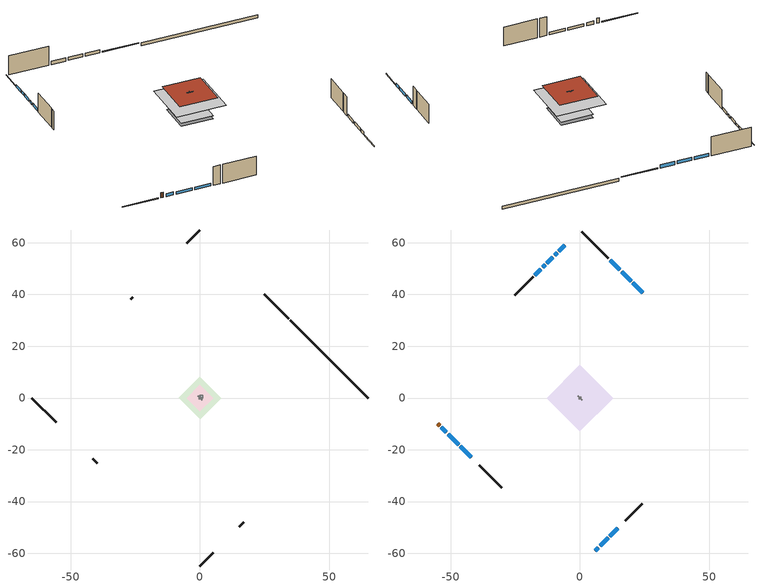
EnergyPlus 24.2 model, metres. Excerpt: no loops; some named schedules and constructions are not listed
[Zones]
crawlspace - vented
 floor foundation (Slab2 construction): -8.29,0 0,8.29 8.29,0 0,-8.29 z-0.91
 wall outside (RimJoist1 construction): 34.21,30.7 24.84,40.08 z0.3:0.61
 wall outside (RimJoist2 construction): 0,-64.91 5.19,-59.72 z0.3:0.61
 wall outside (RimJoist3 construction): -64.91,0 -55.54,-9.38 z0.3:0.61
 wall outside (RimJoist4 construction): 0,64.91 -5.19,59.72 z0.3:0.61
 wall foundation (FoundationWall1 construction): 64.91,0 34.87,30.04 z-0.91:0.3
furnace airloop ret air zone
 floor adiabatic (AdiabaticConst): 0,0 0,1 1,1 1,0 z0
 wall adiabatic (AdiabaticConst): 0,1 0,0 1,0 1,1 0,1 z0:1
 ceiling adiabatic (AdiabaticConst): 1,0 1,1 0,1 0,0 z1
garage
 floor foundation (Slab1 construction): -5.17,0 0,5.17 5.17,0 0,-5.17 z0
 wall outside (Wall1 construction): 15.16,-49.75 16.89,-48.03 z0.3:7.62
 wall outside (Wall2 construction): -41.39,-23.52 -39.67,-25.25 z0.3:7.62
 wall outside (Wall9 construction): -25.95,38.97 -26.81,38.11 z0.3:7.62
 wall to conditioned space (Wall5 construction Reversed): 0.86,-0.86 -0.86,0.86 z0.3:7.62
 wall to conditioned space (Wall6 construction Reversed): 0.43,0.43 -0.43,-0.43 z0.3:7.62
conditioned space
 floor to crawlspace - vented (Floor1 construction): -8.29,0 0,8.29 8.29,0 0,-8.29 z0.3
 floor to garage (Floor2 construction): -5.17,0 0,5.17 5.17,0 0,-5.17 z0.3
 floor adiabatic (AdiabaticFloorConstruction): -12.81,0 0,12.81 12.81,0 0,-12.81 z5.18
 wall outside (AdiabaticWallConstruction 1): -54.88,-10.03 -54.24,-10.68 z0.3:2.34
 wall outside (AdiabaticWallConstruction): 24.18,40.73 20.44,44.48 / 19.78,45.13 16.04,48.87 / 15.38,49.53 11.64,53.27 / 5.85,-59.06 7.13,-57.78 z0.3:1.49; -5.85,59.06 -8.17,56.75 / -10.48,54.43 -12.8,52.12 / -15.11,49.8 -17.43,47.49 z0.3:1.37; -8.82,56.09 -9.83,55.09 / -13.45,51.46 -14.46,50.46 z0.3:1.25; 7.79,-57.12 10.82,-54.09 / 11.48,-53.44 14.51,-50.41 z0.3:1.43; -53.58,-11.34 -51.66,-13.25 z0.3:1.52; -51,-13.91 -46.85,-18.06 / -46.2,-18.72 -42.05,-22.87 z0.3:1.4
 wall outside (Wall3 construction): 10.99,53.93 0.66,64.26 z0.3:7.62
 wall outside (Wall4 construction): 17.54,-47.37 24.01,-40.9 z0.3:7.62
 wall outside (Wall7 construction): -39.01,-25.9 -30.33,-34.59 z0.3:7.62
 wall outside (Wall8 construction): -18.08,46.83 -25.29,39.63 z0.3:7.62
 window (WindowConstruction): 24.18,40.73 20.44,44.47 z0.3:1.49
 window (WindowConstruction 9): -5.85,59.06 -8.17,56.75 z0.3:1.37
 window (WindowConstruction 10): -8.82,56.09 -9.82,55.09 z0.3:1.25
 window (WindowConstruction 11): -10.48,54.43 -12.8,52.12 z0.3:1.37
 window (WindowConstruction 12): -13.45,51.46 -14.45,50.46 z0.3:1.25
 window (WindowConstruction 13): -15.11,49.8 -17.43,47.49 z0.3:1.37
 window (WindowConstruction 1): 19.78,45.13 16.04,48.87 z0.3:1.49
 window (WindowConstruction 2): 15.38,49.53 11.64,53.27 z0.3:1.49
 window (WindowConstruction 3): 5.85,-59.06 7.13,-57.78 z0.3:1.49
 window (WindowConstruction 4): 7.79,-57.12 10.82,-54.1 z0.3:1.43
 window (WindowConstruction 5): 11.48,-53.44 14.51,-50.41 z0.3:1.43
 window (WindowConstruction 6): -53.58,-11.34 -51.66,-13.25 z0.3:1.52
 window (WindowConstruction 7): -51,-13.91 -46.85,-18.06 z0.3:1.4
 window (WindowConstruction 8): -46.2,-18.72 -42.05,-22.87 z0.3:1.4
 door (Door): -54.88,-10.03 -54.24,-10.68 z0.3:2.34
 ceiling adiabatic (AdiabaticFloorConstruction): 0,-12.81 12.81,0 0,12.81 -12.81,0 z5.18
 roof outside (Roof1 construction): 0,9.77 -9.77,0 0,-9.77 9.77,0 z7.62
[Construction]
Floor1 construction Reversed: floor covering, osb sheathing 0.75 in., floor stud and cavity
Wall5 construction: osb sheathing 0.5 in. 1, wall stud and cavity 2, gypsum board
Wall6 construction: osb sheathing 0.5 in. 2, wall stud and cavity 2, gypsum board
[EnergyManagementSystem:Program]
crawlspace_vented_1_duct_leakage_imbalance_infil_program: Set Qducts = 0; Set Qducts = Qducts - furnace_airloop_0_DuctImbalLkSupFanEquivDZ; Set Qducts = Qducts + furnace_airloop_0_DuctImbalLkExhFanEquivDZ; Set crawlspace_vented_1_duct_leakage_imbalance_infil_flow_act = (@Abs(Qducts))
ev_discharge_program: Set power_mult = (1.412768*(site_temp_adj^0))+(-0.03910397*(site_temp_adj^1))+(0.0009408235*(site_temp_adj^2))+(8.97156e-06*(site_temp_adj^3))+(-7.699244e-07*(site_temp_adj^4))+(1.265614e-08*(site_temp_adj^5)); Set site_temp_adj = site_temp; If site_temp < -17.778; Set site_temp_adj = -17.778; ElseIf site_temp > 37.778; Set site_temp_adj = 37.778; EndIf; If discharge_sch_sensor > 0.0; Set battery_discharge_power_act = 6136.5822625843 * 0.9 * power_mult * discharge_sch_sensor; Set battery_charge_power_act = 1600 * charge_sch_sensor; If soc_sensor <= 0.15; Set unmet_driving_hours = discharge_sch_sensor; Else; Set unmet_driving_hours = 0; EndIf; Else; Set battery_charge_power_act = 1600 * charge_sch_sensor; Set battery_discharge_power_act = 0; Set unmet_driving_hours = 0; EndIf
fridge_schedule_program: Set Tin = fridge_tin_s*(9.0/5.0)+32.0; Set fridge_schedule_act = 0; If (Hour == 0); Set fridge_schedule_act = (-0.487+0.019*Tin); ElseIf (Hour == 1); Set fridge_schedule_act = (-0.34+0.016*Tin); ElseIf (Hour == 2); Set fridge_schedule_act = (-0.37+0.017*Tin); ElseIf (Hour == 3); Set fridge_schedule_act = (-0.361+0.016*Tin); ElseIf (Hour == 4); Set fridge_schedule_act = (-0.515+0.018*Tin); ElseIf (Hour == 5); Set fridge_schedule_act = (-0.684+0.021*Tin); ElseIf (Hour == 6); Set fridge_schedule_act = (-0.471+0.019*Tin); ElseIf (Hour == 7); Set fridge_schedule_act = (-0.159+0.015*Tin); ElseIf (Hour == 8); Set fridge_schedule_act = (-0.079+0.015*Tin); ElseIf (Hour == 9); Set fridge_schedule_act = (-0.417+0.019*Tin); ElseIf (Hour == 10); Set fridge_schedule_act = (-0.411+0.018*Tin); ElseIf (Hour == 11); Set fridge_schedule_act = (-0.386+0.018*Tin); ElseIf (Hour == 12); Set fridge_schedule_act = (-0.24+0.016*Tin); ElseIf (Hour == 13); Set fridge_schedule_act = (-0.314+0.017*Tin); ElseIf (Hour == 14); Set fridge_schedule_act = (-0.16+0.015*Tin); ElseIf (Hour == 15); Set fridge_schedule_act = (-0.121+0.015*Tin); ElseIf (Hour == 16); Set fridge_schedule_act = (-0.469+0.02*Tin); ElseIf (Hour == 17); Set fridge_schedule_act = (-0.412+0.02*Tin); ElseIf (Hour == 18); Set fridge_schedule_act = (-0.091+0.017*Tin); ElseIf (Hour == 19); Set fridge_schedule_act = (0.077+0.014*Tin); ElseIf (Hour == 20); Set fridge_schedule_act = (-0.118+0.016*Tin); ElseIf (Hour == 21); Set fridge_schedule_act = (-0.247+0.017*Tin); ElseIf (Hour == 22); Set fridge_schedule_act = (-0.445+0.019*Tin); ElseIf (Hour == 23); Set fridge_schedule_act = (-0.544+0.02*Tin); EndIf
furnace_airloop_0_duct_program: Set furnace_airloop_AH_MFR = furnace_airloop_AH_MFR_s; Set furnace_airloop_Fan_RTF = 0; Set furnace_airloop_Fan_RTF = furnace_airloop_Fan_RTF + furnace_airloop_Fan_RTF_s; Set furnace_airloop_AH_VFR = furnace_airloop_AH_VFR_s; Set furnace_airloop_AH_Tout = furnace_airloop_AH_Tout_s; Set furnace_airloop_AH_Wout = furnace_airloop_AH_Wout_s; Set furnace_airloop_RA_T = furnace_airloop_RA_T_s; Set furnace_airloop_Ra_W = furnace_airloop_Ra_W_s; Set furnace_airloop_0_DZ_T = furnace_airloop_0_DZ_T_s; Set furnace_airloop_0_DZ_W = furnace_airloop_0_DZ_W_s; Run furnace_airloop_0_duct_subroutine; Set furnace_airloop_0_SupSensLkToCond_act = furnace_airloop_0_SupSensLkToCond; Set furnace_airloop_0_SupLatLkToCond_act = furnace_airloop_0_SupLatLkToCond; Set furnace_airloop_0_SupCondToLv_act = furnace_airloop_0_SupCondToLv; Set furnace_airloop_0_RetSensLkToRP_act = furnace_airloop_0_RetSensLkToRP; Set furnace_airloop_0_RetLatLkToRP_act = furnace_airloop_0_RetLatLkToRP; Set furnace_airloop_0_RetCondToRP_act = furnace_airloop_0_RetCondToRP; Set furnace_airloop_0_RetCondToDZ_act = furnace_airloop_0_RetCondToDZ; Set furnace_airloop_0_SupCondToDZ_act = furnace_airloop_0_SupCondToDZ; Set furnace_airloop_0_SupSensLkToDZ_act = furnace_airloop_0_SupSensLkToDZ; Set furnace_airloop_0_SupLatLkToDZ_act = furnace_airloop_0_SupLatLkToDZ; Set furnace_airloop_0_ZoneMixDZToCond_mix_act = furnace_airloop_0_ZoneMixDZToCond; Set furnace_airloop_0_ZoneMixCondToDZ_mix_act = furnace_airloop_0_ZoneMixCondToDZ
furnace_supply_fan_disaggregate_program: Set furnace_supply_fan_primary_htg = 0; If furnace_htg_coil_s > 0; Set furnace_supply_fan_primary_htg = furnace_supply_fan_s; EndIf
infil_program: Set p_m = 0.14; Set p_s = 0.22; Set s_m = 270; Set s_s = 370; Set z_m = 9.99744; Set z_s = 7.315200000000001; Set f_t = (((s_m/z_m)^p_m)*((z_s/s_s)^p_s)); Set Tdiff = tin_s-tout_s; Set dT = @Abs Tdiff; Set c = 0.1367; Set Cs = 0.1135; Set Cw = 0.1017; Set n = 0.65; Set sft = (f_t*0.5); Set temp1 = ((c*Cw)*((sft*site_vw_s)^(2*n)))^2; Set Qinf = (((c*Cs*(dT^n))^2)+temp1)^0.5; Set Qinf = (@Max Qinf 0); Set mech_vent_house_fan_sensible_load_act = 0.0; Set mech_vent_house_fan_latent_load_act = 0.0; Set OASupInPb = out_pb_s; Set OASupInTemp = tout_s; Set OASupInW = out_wt_s; Set OASupRho = (@RhoAirFnPbTdbW OASupInPb OASupInTemp OASupInW); Set OASupCp = (@CpAirFnW OASupInW); Set OASupInEnth = (@HFnTdbW OASupInTemp OASupInW); Set ZoneTemp = tin_s; Set ZoneW = win_s; Set ZoneCp = (@CpAirFnW ZoneW); Set ZoneAirEnth = (@HFnTdbW ZoneTemp ZoneW); Set mech_vent_house_fan_cfis_act = 0.0; Set QWHV_cfis_sup = 0.0; Set QWHV_cfis_suppl_sup = 0.0; Set QWHV_cfis_suppl_exh = 0.0; Set Qrange = 0; Set Qrange = Qrange + 0.04719 * mech_vent_range_fan_0_sch_s; Set Qbath = 0; Set Qbath = Qbath + 0.07079 * mech_vent_bath_fan_0_sch_s; Set Qdryer = 0; Set Qdryer = Qdryer + 0.07017 * clothes_dryer_exhaust_0_sch_s; Set QWHV_sup = 0.0; Set QWHV_exh = 0.0; Set Qsupply = QWHV_sup + QWHV_cfis_sup + QWHV_cfis_suppl_sup; Set Qexhaust = Qrange + Qbath + Qdryer + QWHV_exh + QWHV_cfis_suppl_exh; Set Qfan = (@Max Qexhaust Qsupply); Set Qducts = 0; Set Qducts = Qducts - furnace_airloop_0_DuctImbalLkSupFanEquivCond; Set Qducts = Qducts + furnace_airloop_0_DuctImbalLkExhFanEquivCond; If Qducts < 0; Set Qsupply = Qsupply - Qducts; Else; Set Qexhaust = Qexhaust + Qducts; EndIf; Set Qfan_with_ducts = (@Max Qexhaust Qsupply); Set Qimb = (@Abs (Qsupply - Qexhaust)); If Qinf + Qimb > 0; Set Qtot = Qfan_with_ducts + (Qinf^2) / (Qinf + Qimb); Else; Set Qtot = Qfan_with_ducts; EndIf; Set Qinf_adj = Qtot - Qfan; Set infil_flow_act = Qinf_adj; Set infil_program_Qinf = Qinf_adj; Set infil_program_Qfan = Qfan; Set Qload = Qfan; Set Effectiveness_Sens = 0.0; Set Effectiveness_Lat = 0.0; Set Fan_MFR = Qload * OASupRho; Set ZoneInEnth = OASupInEnth; Set ZoneInTemp = OASupInTemp; Set FanTotalToCond = Fan_MFR * (ZoneInEnth - ZoneAirEnth); Set FanSensToCond = Fan_MFR * ZoneCp * (ZoneInTemp - ZoneTemp); Set FanLatToCond = FanTotalToCond - FanSensToCond; Set mech_vent_house_fan_sensible_load_act = mech_vent_house_fan_sensible_load_act + FanSensToCond; Set mech_vent_house_fan_latent_load_act = mech_vent_house_fan_latent_load_act + FanLatToCond
natural_vent_program: Set Tin = tin_s; Set Tout = tout_s; Set Wout = out_wt_s; Set Pbar = out_pb_s; Set Phiout = (@RhFnTdbWPb Tout Wout Pbar); Set MaxHR = 0.0115; Set Tnvsp = (htg_sp_s + clg_sp_s) / 2; Set NVavail = natural_vent_s; Set ClgSsnAvail = cool_season; Set Qnv = 0; Set Qwhf = 0; Set whole_house_fan_act = 0; If ((Wout < MaxHR) && (Tin > Tout) && (Tin > Tnvsp) && (ClgSsnAvail > 0)); Set WHF_Flow = 0; Set Adj = (Tin-Tnvsp)/(Tin-Tout); Set Adj = (@Min Adj 1); Set Adj = (@Max Adj 0); If (WHF_Flow > 0); Set Qwhf = WHF_Flow*Adj; Set WHF_W = 0; Set whole_house_fan_act = WHF_W*Adj; ElseIf (NVavail > 0); Set NVArea = 24129.910965887997; Set Cs = 0.00026905703871810734; Set Cw = 0.0001088629721426957; Set Tdiff = Tin-Tout; Set dT = (@Abs Tdiff); Set Vwind = site_vw_s; Set SGNV = NVArea*Adj*((((Cs*dT)+(Cw*(Vwind^2)))^0.5)/1000); Set MaxNV = 7.031387640422401; Set Qnv = (@Min SGNV MaxNV); EndIf; EndIf; Set natural_vent_flow_act = Qnv; Set whole_house_fan_flow_act = Qwhf; Set natural_vent_program_Qnv = Qnv; Set natural_vent_program_Qwhf = Qwhf
room_ac_supply_fan_disaggregate_program: Set room_ac_supply_fan_clg = 0; If room_ac_clg_coil_s > 0; Set room_ac_supply_fan_clg = room_ac_supply_fan_s; EndIf
total_airflows_program: Set total_infil_flow_rate = 0; Set total_mechvent_flow_rate = 0; Set total_natvent_flow_rate = 0; Set total_whf_flow_rate = 0; Set total_infil_flow_rate = total_infil_flow_rate + (infil_program_Qinf * 1); Set total_mechvent_flow_rate = total_mechvent_flow_rate + (infil_program_Qfan * 1); Set total_natvent_flow_rate = total_natvent_flow_rate + (natural_vent_program_Qnv * 1); Set total_whf_flow_rate = total_whf_flow_rate + (natural_vent_program_Qwhf * 1)
total_loads_program: Set loads_htg_tot = 0; Set loads_clg_tot = 0; If htg_load_cond > 0; Set loads_htg_tot = loads_htg_tot + (htg_load_cond - clg_load_cond) * 1.0; Set loads_htg_tot = loads_htg_tot + (htg_load_duct - clg_load_duct) * 1.0; EndIf; Set loads_htg_tot = (@Max loads_htg_tot 0); If clg_load_cond > 0; Set loads_clg_tot = loads_clg_tot + (clg_load_cond - htg_load_cond) * 0.2; Set loads_clg_tot = loads_clg_tot + (clg_load_duct - htg_load_duct) * 0.2; EndIf; Set loads_clg_tot = (@Max loads_clg_tot 0)
unmet_hours_program: Set htg_unmet_hours = 0; Set clg_unmet_hours = 0; Set unit_htg_unmet_hours = 0; If ((DayOfYear >= 1) && (DayOfYear <= 365)); Set unit_htg_unmet_hours = unit_htg_unmet_hours + conditioned_space_htg_unmet_s; If unit_htg_unmet_hours > htg_unmet_hours; Set htg_unmet_hours = unit_htg_unmet_hours; EndIf; EndIf; Set unit_clg_unmet_hours = 0; If ((DayOfYear >= 1) && (DayOfYear <= 365)); Set unit_clg_unmet_hours = unit_clg_unmet_hours + conditioned_space_clg_unmet_s; If unit_clg_unmet_hours > clg_unmet_hours; Set clg_unmet_hours = unit_clg_unmet_hours; EndIf; EndIf
water_heater_Control: Set water_heater_HPWHSchedOverride = water_heater_T_set; If (water_heater_amb_temp<5.56) || (water_heater_amb_temp>48.89); Set water_heater_UESchedOverride = water_heater_T_set; Set water_heater_LESchedOverride = water_heater_T_set; Else; Set water_heater_UESchedOverride = water_heater_T_set - 9.0; Set water_heater_LESchedOverride = 0; EndIf
water_heater_hpwh_EC_adj: If WarmupFlag == 0; Set dhw_e_cons = water_heater_tank_energy + water_heater_tank_on_cycle_parasitic + water_heater_tank_off_cycle_parasitic + water_heater_coil_energy + water_heater_fan_energy; Set water_heater_hpwh_ec_adj_act = 0.0 * dhw_e_cons / 1; EndIf
water_heater_InletAir: Set water_heater_Tamb_act = water_heater_amb_temp; Set water_heater_RHamb_act = 0; Set water_heater_RHamb_act = water_heater_RHamb_act + (water_heater_amb_rh / 100) / 1; Set water_heater_sens_act = (0 - water_heater_sens_cool - (water_heater_tl + water_heater_fan_pwr)) / 1; Set water_heater_lat_act = (0 - water_heater_lat_cool) / 1
[EnergyManagementSystem:Subroutine]
furnace_airloop_0_duct_subroutine: Set AH_MFR = furnace_airloop_AH_MFR / 1; If AH_MFR > 0; Set AH_Tout = furnace_airloop_AH_Tout; Set AH_Wout = furnace_airloop_AH_Wout; Set RA_T = furnace_airloop_RA_T; Set RA_W = furnace_airloop_Ra_W; Set Fan_RTF = furnace_airloop_Fan_RTF; Set DZ_T = furnace_airloop_0_DZ_T; Set DZ_W = furnace_airloop_0_DZ_W; Set AH_VFR = furnace_airloop_AH_VFR / 1; Set h_SA = (@HFnTdbW AH_Tout AH_Wout); Set h_RA = (@HFnTdbW RA_T RA_W); Set h_fg = (@HfgAirFnWTdb AH_Wout AH_Tout); Set h_DZ = (@HFnTdbW DZ_T DZ_W); Set air_cp = 1006.0; Set f_sup = 0.067; Set f_ret = 0.033; Set sup_lk_mfr = f_sup * AH_MFR; Set ret_lk_mfr = f_ret * AH_MFR; Set SupTotLkToCond = sup_lk_mfr*(h_RA - h_SA); Set SupLatLkToCond = sup_lk_mfr*h_fg*(RA_W-AH_Wout); Set SupSensLkToCond = SupTotLkToCond-SupLatLkToCond; Set supply_ua = 351.057; Set eTm = 0-((Fan_RTF/(AH_MFR*air_cp))*supply_ua); Set t_sup = DZ_T+((AH_Tout-DZ_T)*(@Exp eTm)); Set SupCondToCond = AH_MFR*air_cp*(t_sup-AH_Tout); Set SupCondToDZ = 0-SupCondToCond; Set return_ua = 195.031; Set eTm = 0-((Fan_RTF/(AH_MFR*air_cp))*return_ua); Set t_ret = DZ_T+((RA_T-DZ_T)*(@Exp eTm)); Set RetCondToRP = AH_MFR*air_cp*(t_ret-RA_T); Set RetCondToDZ = 0-RetCondToRP; Set RetLatLkToRP = 0; Set RetSensLkToRP = ret_lk_mfr*air_cp*(DZ_T-RA_T); Set SupTotLkToDZ = sup_lk_mfr*(h_SA-h_DZ); Set SupLatLkToDZ = sup_lk_mfr*h_fg*(AH_Wout-DZ_W); Set SupSensLkToDZ = SupTotLkToDZ-SupLatLkToDZ; Set FracOutsideToCond = 1.0; Set FracOutsideToDZ = 0.0; Set FracCondToOutside = 0.0; Set FracDZToOutside = 1.0; Set FracDZToCond = 0.0; Set FracCondToDZ = 0.0; Set lk_imbal_vfr = @ABS(f_sup - f_ret) * AH_VFR; Set ImbalLkCondToDZ = lk_imbal_vfr * FracCondToDZ; Set ImbalLkDZToCond = lk_imbal_vfr * FracDZToCond; Set ImbalLkOutsideToCond = lk_imbal_vfr * FracOutsideToCond; Set ImbalLkOutsideToDZ = lk_imbal_vfr * FracOutsideToDZ; Set ImbalLkCondToOutside = lk_imbal_vfr * FracCondToOutside; Set ImbalLkDZToOutside = lk_imbal_vfr * FracDZToOutside; Else; Set SupLatLkToCond = 0; Set SupSensLkToCond = 0; Set SupCondToCond = 0; Set RetCondToRP = 0; Set RetLatLkToRP = 0; Set RetSensLkToRP = 0; Set RetCondToDZ = 0; Set SupCondToDZ = 0; Set SupLatLkToDZ = 0; Set SupSensLkToDZ = 0; Set ImbalLkCondToDZ = 0; Set ImbalLkDZToCond = 0; Set ImbalLkOutsideToCond = 0; Set ImbalLkOutsideToDZ = 0; Set ImbalLkCondToOutside = 0; Set ImbalLkDZToOutside = 0; EndIf; Set furnace_airloop_0_SupLatLkToCond = SupLatLkToCond; Set furnace_airloop_0_SupSensLkToCond = SupSensLkToCond; Set furnace_airloop_0_SupCondToLv = SupCondToCond; Set furnace_airloop_0_RetCondToRP = RetCondToRP; Set furnace_airloop_0_RetLatLkToRP = RetLatLkToRP; Set furnace_airloop_0_RetSensLkToRP = RetSensLkToRP; Set furnace_airloop_0_RetCondToDZ = RetCondToDZ; Set furnace_airloop_0_SupCondToDZ = SupCondToDZ; Set furnace_airloop_0_SupLatLkToDZ = SupLatLkToDZ; Set furnace_airloop_0_SupSensLkToDZ = SupSensLkToDZ; Set furnace_airloop_0_ZoneMixCondToDZ = ImbalLkCondToDZ; Set furnace_airloop_0_ZoneMixDZToCond = ImbalLkDZToCond; Set furnace_airloop_0_DuctImbalLkSupFanEquivCond = ImbalLkCondToOutside; Set furnace_airloop_0_DuctImbalLkExhFanEquivCond = ImbalLkOutsideToCond; Set furnace_airloop_0_DuctImbalLkSupFanEquivDZ = ImbalLkDZToOutside; Set furnace_airloop_0_DuctImbalLkExhFanEquivDZ = ImbalLkOutsideToDZ
[EnergyManagementSystem:ProgramCallingManager]
component_loads_program_calling_manager: EndOfZoneTimestepAfterZoneReporting; component_loads_program
crawlspace_vented_1_duct_leakage_imbalance_infil_program_calling_manager: BeginZoneTimestepAfterInitHeatBalance; crawlspace_vented_1_duct_leakage_imbalance_infil_program
ev_discharge_pcm: BeginTimestepBeforePredictor; ev_discharge_program
fridge_schedule_program_calling_manager: BeginZoneTimestepAfterInitHeatBalance; fridge_schedule_program
furnace_airloop_0_duct_program_calling_manager: EndOfSystemTimestepAfterHVACReporting; furnace_airloop_0_duct_program
furnace_supply_fan_disaggregate_program_calling_manager: EndOfSystemTimestepBeforeHVACReporting; furnace_supply_fan_disaggregate_program
infil_program_calling_manager: BeginZoneTimestepAfterInitHeatBalance; infil_program
natural_vent_program_calling_manager: BeginZoneTimestepAfterInitHeatBalance; natural_vent_program
room_ac_supply_fan_disaggregate_program_calling_manager: EndOfSystemTimestepBeforeHVACReporting; room_ac_supply_fan_disaggregate_program
total_airflows_program_calling_manager: EndOfZoneTimestepAfterZoneReporting; total_airflows_program
total_loads_program_calling_manager: EndOfZoneTimestepAfterZoneReporting; total_loads_program
unmet_hours_program_calling_manager: EndOfZoneTimestepBeforeZoneReporting; unmet_hours_program
water_heater_hpwh_EC_adj_ProgramManager: EndOfSystemTimestepBeforeHVACReporting; water_heater_hpwh_EC_adj
water_heater_ProgramManager: InsideHVACSystemIterationLoop; water_heater_Control; water_heater_InletAir
[EnergyManagementSystem:OutputVariable]
Name | EMS Variable | Type of Data in Variable | Update Frequency | EMS Program or Subroutine | Units
furnace supply fan disaggregate htg primary | furnace_supply_fan_primary_htg | Summed | SystemTimestep | furnace_supply_fan_disaggregate_program | J
room ac supply fan disaggregate clg | room_ac_supply_fan_clg | Summed | SystemTimestep | room_ac_supply_fan_disaggregate_program | J
unmet_driving_hours | unmet_driving_hours | Summed | SystemTimestep | ev_discharge_program | hr
loads_htg_tot_peakload_outvar; loads_htg_tot_annual_outvar; loads_htg_tot_timeseries_outvar | loads_htg_tot | Summed | ZoneTimestep | total_loads_program | J
loads_clg_tot_peakload_outvar; loads_clg_tot_annual_outvar; loads_clg_tot_timeseries_outvar | loads_clg_tot | Summed | ZoneTimestep | total_loads_program | J
htg_unmet_hours_annual_outvar; htg_unmet_hours_timeseries_outvar | htg_unmet_hours | Summed | ZoneTimestep | unmet_hours_program | hr
clg_unmet_hours_annual_outvar; clg_unmet_hours_timeseries_outvar | clg_unmet_hours | Summed | ZoneTimestep | unmet_hours_program | hr
unmet_driving_hours_annual_outvar; unmet_driving_hours_timeseries_outvar | unmet_driving_hours | Summed | ZoneTimestep | ev_discharge_program | hr
loads_htg_roofs_annual_outvar; loads_htg_roofs_timeseries_outvar | loads_htg_roofs | Summed | ZoneTimestep | component_loads_program | J
loads_htg_ceilings_annual_outvar; loads_htg_ceilings_timeseries_outvar | loads_htg_ceilings | Summed | ZoneTimestep | component_loads_program | J
loads_htg_walls_annual_outvar; loads_htg_walls_timeseries_outvar | loads_htg_walls | Summed | ZoneTimestep | component_loads_program | J
loads_htg_rim_joists_annual_outvar; loads_htg_rim_joists_timeseries_outvar | loads_htg_rim_joists | Summed | ZoneTimestep | component_loads_program | J
loads_htg_foundation_walls_annual_outvar; loads_htg_foundation_walls_timeseries_outvar | loads_htg_foundation_walls | Summed | ZoneTimestep | component_loads_program | J
loads_htg_doors_annual_outvar; loads_htg_doors_timeseries_outvar | loads_htg_doors | Summed | ZoneTimestep | component_loads_program | J
loads_htg_windows_conduction_annual_outvar; loads_htg_windows_conduction_timeseries_outvar | loads_htg_windows_conduction | Summed | ZoneTimestep | component_loads_program | J
loads_htg_windows_solar_annual_outvar; loads_htg_windows_solar_timeseries_outvar | loads_htg_windows_solar | Summed | ZoneTimestep | component_loads_program | J
loads_htg_skylights_conduction_annual_outvar; loads_htg_skylights_conduction_timeseries_outvar | loads_htg_skylights_conduction | Summed | ZoneTimestep | component_loads_program | J
loads_htg_skylights_solar_annual_outvar; loads_htg_skylights_solar_timeseries_outvar | loads_htg_skylights_solar | Summed | ZoneTimestep | component_loads_program | J
loads_htg_floors_annual_outvar; loads_htg_floors_timeseries_outvar | loads_htg_floors | Summed | ZoneTimestep | component_loads_program | J
loads_htg_slabs_annual_outvar; loads_htg_slabs_timeseries_outvar | loads_htg_slabs | Summed | ZoneTimestep | component_loads_program | J
loads_htg_internal_mass_annual_outvar; loads_htg_internal_mass_timeseries_outvar | loads_htg_internal_mass | Summed | ZoneTimestep | component_loads_program | J
loads_htg_infil_annual_outvar; loads_htg_infil_timeseries_outvar | loads_htg_infil | Summed | ZoneTimestep | component_loads_program | J
loads_htg_natvent_annual_outvar; loads_htg_natvent_timeseries_outvar | loads_htg_natvent | Summed | ZoneTimestep | component_loads_program | J
loads_htg_mechvent_annual_outvar; loads_htg_mechvent_timeseries_outvar | loads_htg_mechvent | Summed | ZoneTimestep | component_loads_program | J
loads_htg_whf_annual_outvar; loads_htg_whf_timeseries_outvar | loads_htg_whf | Summed | ZoneTimestep | component_loads_program | J
loads_htg_ducts_annual_outvar; loads_htg_ducts_timeseries_outvar | loads_htg_ducts | Summed | ZoneTimestep | component_loads_program | J
loads_htg_intgains_annual_outvar; loads_htg_intgains_timeseries_outvar | loads_htg_intgains | Summed | ZoneTimestep | component_loads_program | J
loads_htg_lighting_annual_outvar; loads_htg_lighting_timeseries_outvar | loads_htg_lighting | Summed | ZoneTimestep | component_loads_program | J
loads_clg_roofs_annual_outvar; loads_clg_roofs_timeseries_outvar | loads_clg_roofs | Summed | ZoneTimestep | component_loads_program | J
loads_clg_ceilings_annual_outvar; loads_clg_ceilings_timeseries_outvar | loads_clg_ceilings | Summed | ZoneTimestep | component_loads_program | J
loads_clg_walls_annual_outvar; loads_clg_walls_timeseries_outvar | loads_clg_walls | Summed | ZoneTimestep | component_loads_program | J
loads_clg_rim_joists_annual_outvar; loads_clg_rim_joists_timeseries_outvar | loads_clg_rim_joists | Summed | ZoneTimestep | component_loads_program | J
loads_clg_foundation_walls_annual_outvar; loads_clg_foundation_walls_timeseries_outvar | loads_clg_foundation_walls | Summed | ZoneTimestep | component_loads_program | J
loads_clg_doors_annual_outvar; loads_clg_doors_timeseries_outvar | loads_clg_doors | Summed | ZoneTimestep | component_loads_program | J
loads_clg_windows_conduction_annual_outvar; loads_clg_windows_conduction_timeseries_outvar | loads_clg_windows_conduction | Summed | ZoneTimestep | component_loads_program | J
loads_clg_windows_solar_annual_outvar; loads_clg_windows_solar_timeseries_outvar | loads_clg_windows_solar | Summed | ZoneTimestep | component_loads_program | J
loads_clg_skylights_conduction_annual_outvar; loads_clg_skylights_conduction_timeseries_outvar | loads_clg_skylights_conduction | Summed | ZoneTimestep | component_loads_program | J
loads_clg_skylights_solar_annual_outvar; loads_clg_skylights_solar_timeseries_outvar | loads_clg_skylights_solar | Summed | ZoneTimestep | component_loads_program | J
loads_clg_floors_annual_outvar; loads_clg_floors_timeseries_outvar | loads_clg_floors | Summed | ZoneTimestep | component_loads_program | J
loads_clg_slabs_annual_outvar; loads_clg_slabs_timeseries_outvar | loads_clg_slabs | Summed | ZoneTimestep | component_loads_program | J
loads_clg_internal_mass_annual_outvar; loads_clg_internal_mass_timeseries_outvar | loads_clg_internal_mass | Summed | ZoneTimestep | component_loads_program | J
loads_clg_infil_annual_outvar; loads_clg_infil_timeseries_outvar | loads_clg_infil | Summed | ZoneTimestep | component_loads_program | J
loads_clg_natvent_annual_outvar; loads_clg_natvent_timeseries_outvar | loads_clg_natvent | Summed | ZoneTimestep | component_loads_program | J
loads_clg_mechvent_annual_outvar; loads_clg_mechvent_timeseries_outvar | loads_clg_mechvent | Summed | ZoneTimestep | component_loads_program | J
loads_clg_whf_annual_outvar; loads_clg_whf_timeseries_outvar | loads_clg_whf | Summed | ZoneTimestep | component_loads_program | J
loads_clg_ducts_annual_outvar; loads_clg_ducts_timeseries_outvar | loads_clg_ducts | Summed | ZoneTimestep | component_loads_program | J
loads_clg_intgains_annual_outvar; loads_clg_intgains_timeseries_outvar | loads_clg_intgains | Summed | ZoneTimestep | component_loads_program | J
loads_clg_lighting_annual_outvar; loads_clg_lighting_timeseries_outvar | loads_clg_lighting | Summed | ZoneTimestep | component_loads_program | J
total_infil_flow_rate_timeseries_outvar | total_infil_flow_rate | Averaged | ZoneTimestep | total_airflows_program | m^3/s
total_mechvent_flow_rate_timeseries_outvar | total_mechvent_flow_rate | Averaged | ZoneTimestep | total_airflows_program | m^3/s
total_natvent_flow_rate_timeseries_outvar | total_natvent_flow_rate | Averaged | ZoneTimestep | total_airflows_program | m^3/s
total_whf_flow_rate_timeseries_outvar | total_whf_flow_rate | Averaged | ZoneTimestep | total_airflows_program | m^3/s
[Schedule:Day:Interval]
trans schedule winter=0.85 summer=0.7 day; trans schedule winter=0.85 summer=0.7 day 2: No, 24:00, 0.85
trans schedule winter=0.85 summer=0.7 day 1: No, 24:00, 0.7
trans schedule winter=0.85 summer=0.7 default day; mech vent bath fan 0 schedule default day; mech vent range fan 0 schedule default day; misc permanent spa heater schedule default day; misc permanent spa pump schedule default day; general water use schedule default day; freezer schedule default day; cooling season schedule day; cooling season schedule day 2; cooling season schedule default day; exterior lighting schedule default day; natural vent schedule default day: No, 24:00, 0
mech vent bath fan 0 schedule day: No, 04:00, 0, 05:00, 1, 24:00, 0
mech vent range fan 0 schedule day: No, 12:00, 0, 13:00, 1, 24:00, 0
misc permanent spa heater schedule day; misc permanent spa heater schedule day 6: No, 01:00, 0.145464, 02:00, 0.175769, 03:00, 0.145464, 04:00, 0.175769, 05:00, 0.284867, 06:00, 0.406087, 07:00, 0.345477, 09:00, 0.145464, 10:00, 0.115159, 11:00, 0.090915, 14:00, 0.084854, 15:00, 0.145464, 16:00, 0.351538, 17:00, 0.763686, 18:00, 0.739442, 19:00, 0.412148, 20:00, 0.369721, 21:00, 0.309111, 22:00, 0.260623, 24:00, 0.145464
misc permanent spa heater schedule day 1: No, 01:00, 0.145116, 02:00, 0.175349, 03:00, 0.145116, 04:00, 0.175349, 05:00, 0.284186, 06:00, 0.405117, 07:00, 0.344652, 09:00, 0.145116, 10:00, 0.114884, 11:00, 0.0906978, 14:00, 0.0846513, 15:00, 0.145116, 16:00, 0.350698, 17:00, 0.761861, 18:00, 0.737675, 19:00, 0.411163, 20:00, 0.368838, 21:00, 0.308372, 22:00, 0.26, 24:00, 0.145116
misc permanent spa heater schedule day 2: No, 01:00, 0.188391, 02:00, 0.227639, 03:00, 0.188391, 04:00, 0.227639, 05:00, 0.368932, 06:00, 0.525924, 07:00, 0.447428, 09:00, 0.188391, 10:00, 0.149143, 11:00, 0.117744, 14:00, 0.109895, 15:00, 0.188391, 16:00, 0.455277, 17:00, 0.989051, 18:00, 0.957653, 19:00, 0.533774, 20:00, 0.478826, 21:00, 0.40033, 22:00, 0.337533, 24:00, 0.188391
misc permanent spa heater schedule day 3; misc permanent spa pump schedule day 5; misc permanent spa pump schedule day 7: No, 01:00, 0.190476, 02:00, 0.230159, 03:00, 0.190476, 04:00, 0.230159, 05:00, 0.373016, 06:00, 0.531746, 07:00, 0.452381, 09:00, 0.190476, 10:00, 0.150794, 11:00, 0.119048, 14:00, 0.111111, 15:00, 0.190476, 16:00, 0.460317, 17:00, 1, 18:00, 0.968254, 19:00, 0.539683, 20:00, 0.484127, 21:00, 0.404762, 22:00, 0.34127, 24:00, 0.190476
misc permanent spa heater schedule day 4: No, 01:00, 0.1618, 02:00, 0.195509, 03:00, 0.1618, 04:00, 0.195509, 05:00, 0.316859, 06:00, 0.451693, 07:00, 0.384276, 09:00, 0.1618, 10:00, 0.128092, 11:00, 0.101125, 14:00, 0.0943836, 15:00, 0.1618, 16:00, 0.391018, 17:00, 0.849453, 18:00, 0.822486, 19:00, 0.458435, 20:00, 0.411243, 21:00, 0.343826, 22:00, 0.289893, 24:00, 0.1618
misc permanent spa heater schedule day 5: No, 01:00, 0.160758, 02:00, 0.194249, 03:00, 0.160758, 04:00, 0.194249, 05:00, 0.314817, 06:00, 0.448782, 07:00, 0.3818, 09:00, 0.160758, 10:00, 0.127267, 11:00, 0.100474, 14:00, 0.0937753, 15:00, 0.160758, 16:00, 0.388498, 17:00, 0.843978, 18:00, 0.817185, 19:00, 0.45548, 20:00, 0.408593, 21:00, 0.34161, 22:00, 0.288024, 24:00, 0.160758
misc permanent spa pump schedule day; misc permanent spa pump schedule day 2; misc permanent spa pump schedule day 4; misc permanent spa pump schedule day 8; misc permanent spa pump schedule day 10: No, 01:00, 0.151232, 02:00, 0.182738, 03:00, 0.151232, 04:00, 0.182738, 05:00, 0.296162, 06:00, 0.422188, 07:00, 0.359175, 09:00, 0.151232, 10:00, 0.119725, 11:00, 0.0945197, 14:00, 0.0882184, 15:00, 0.151232, 16:00, 0.365476, 17:00, 0.793966, 18:00, 0.76876, 19:00, 0.428489, 20:00, 0.38438, 21:00, 0.321367, 22:00, 0.270956, 24:00, 0.151232
misc permanent spa pump schedule day 1: No, 01:00, 0.152381, 02:00, 0.184127, 03:00, 0.152381, 04:00, 0.184127, 05:00, 0.298413, 06:00, 0.425397, 07:00, 0.361905, 09:00, 0.152381, 10:00, 0.120635, 11:00, 0.0952381, 14:00, 0.0888889, 15:00, 0.152381, 16:00, 0.368254, 17:00, 0.8, 18:00, 0.774603, 19:00, 0.431746, 20:00, 0.387302, 21:00, 0.32381, 22:00, 0.273016, 24:00, 0.152381
misc permanent spa pump schedule day 3; misc permanent spa pump schedule day 9: No, 01:00, 0.150246, 02:00, 0.181548, 03:00, 0.150246, 04:00, 0.181548, 05:00, 0.294232, 06:00, 0.419438, 07:00, 0.356835, 09:00, 0.150246, 10:00, 0.118945, 11:00, 0.0939039, 14:00, 0.0876437, 15:00, 0.150246, 16:00, 0.363095, 17:00, 0.788793, 18:00, 0.763752, 19:00, 0.425698, 20:00, 0.381876, 21:00, 0.319273, 22:00, 0.269191, 24:00, 0.150246
misc permanent spa pump schedule day 6: No, 01:00, 0.190148, 02:00, 0.229762, 03:00, 0.190148, 04:00, 0.229762, 05:00, 0.372373, 06:00, 0.530829, 07:00, 0.451601, 09:00, 0.190148, 10:00, 0.150534, 11:00, 0.118842, 14:00, 0.11092, 15:00, 0.190148, 16:00, 0.459524, 17:00, 0.998276, 18:00, 0.966585, 19:00, 0.538752, 20:00, 0.483292, 21:00, 0.404064, 22:00, 0.340681, 24:00, 0.190148
general water use schedule day: No, 01:00, 0.315068, 03:00, 0.287671, 04:00, 0.342466, 05:00, 0.369863, 06:00, 0.520548, 07:00, 0.60274, 08:00, 0.534247, 10:00, 0.506849, 11:00, 0.465753, 14:00, 0.479452, 15:00, 0.534247, 16:00, 0.589041, 17:00, 0.69863, 18:00, 0.876712, 19:00, 0.890411, 20:00, 0.986301, 21:00, 1, 22:00, 0.863014, 23:00, 0.616438, 24:00, 0.465753
freezer schedule day; freezer schedule day 6: No, 01:00, 0.610949, 02:00, 0.595675, 03:00, 0.580401, 04:00, 0.565128, 06:00, 0.549854, 07:00, 0.580401, 08:00, 0.610949, 10:00, 0.626223, 12:00, 0.610949, 15:00, 0.641496, 16:00, 0.626223, 17:00, 0.672044, 18:00, 0.733139, 19:00, 0.763686, 20:00, 0.733139, 21:00, 0.717865, 22:00, 0.702591, 23:00, 0.672044, 24:00, 0.626223
freezer schedule day 1: No, 01:00, 0.609489, 02:00, 0.594252, 03:00, 0.579015, 04:00, 0.563777, 06:00, 0.54854, 07:00, 0.579015, 08:00, 0.609489, 10:00, 0.624726, 12:00, 0.609489, 15:00, 0.639964, 16:00, 0.624726, 17:00, 0.670438, 18:00, 0.731387, 19:00, 0.761861, 20:00, 0.731387, 21:00, 0.71615, 22:00, 0.700912, 23:00, 0.670438, 24:00, 0.624726
freezer schedule day 2: No, 01:00, 0.791241, 02:00, 0.77146, 03:00, 0.751679, 04:00, 0.731898, 06:00, 0.712117, 07:00, 0.751679, 08:00, 0.791241, 10:00, 0.811022, 12:00, 0.791241, 15:00, 0.830803, 16:00, 0.811022, 17:00, 0.870365, 18:00, 0.949489, 19:00, 0.989051, 20:00, 0.949489, 21:00, 0.929708, 22:00, 0.909927, 23:00, 0.870365, 24:00, 0.811022
freezer schedule day 3: No, 01:00, 0.8, 02:00, 0.78, 03:00, 0.76, 04:00, 0.74, 06:00, 0.72, 07:00, 0.76, 08:00, 0.8, 10:00, 0.82, 12:00, 0.8, 15:00, 0.84, 16:00, 0.82, 17:00, 0.88, 18:00, 0.96, 19:00, 1, 20:00, 0.96, 21:00, 0.94, 22:00, 0.92, 23:00, 0.88, 24:00, 0.82
freezer schedule day 4: No, 01:00, 0.679562, 02:00, 0.662573, 03:00, 0.645584, 04:00, 0.628595, 06:00, 0.611606, 07:00, 0.645584, 08:00, 0.679562, 10:00, 0.696551, 12:00, 0.679562, 15:00, 0.71354, 16:00, 0.696551, 17:00, 0.747518, 18:00, 0.815474, 19:00, 0.849453, 20:00, 0.815474, 21:00, 0.798485, 22:00, 0.781496, 23:00, 0.747518, 24:00, 0.696551
freezer schedule day 5: No, 01:00, 0.675182, 02:00, 0.658303, 03:00, 0.641423, 04:00, 0.624544, 06:00, 0.607664, 07:00, 0.641423, 08:00, 0.675182, 10:00, 0.692062, 12:00, 0.675182, 15:00, 0.708942, 16:00, 0.692062, 17:00, 0.742701, 18:00, 0.810219, 19:00, 0.843978, 20:00, 0.810219, 21:00, 0.793339, 22:00, 0.77646, 23:00, 0.742701, 24:00, 0.692062
cooling season schedule day 1; natural vent schedule day: No, 24:00, 1
exterior lighting schedule day: No, 01:00, 0.566667, 03:00, 0.524167, 05:00, 0.495833, 06:00, 0.5525, 07:00, 0.623333, 08:00, 0.580833, 09:00, 0.439167, 10:00, 0.354167, 12:00, 0.34, 13:00, 0.354167, 14:00, 0.396667, 15:00, 0.425, 16:00, 0.495833, 17:00, 0.623333, 18:00, 0.793333, 19:00, 0.906667, 20:00, 0.963333, 21:00, 0.991667, 22:00, 0.920833, 23:00, 0.793333, 24:00, 0.665833
exterior lighting schedule day 1: No, 01:00, 0.528571, 03:00, 0.488929, 05:00, 0.4625, 06:00, 0.515357, 07:00, 0.581429, 08:00, 0.541786, 09:00, 0.409643, 10:00, 0.330357, 12:00, 0.317143, 13:00, 0.330357, 14:00, 0.37, 15:00, 0.396429, 16:00, 0.4625, 17:00, 0.581429, 18:00, 0.74, 19:00, 0.845714, 20:00, 0.898571, 21:00, 0.925, 22:00, 0.858929, 23:00, 0.74, 24:00, 0.621071
exterior lighting schedule day 10: No, 01:00, 0.552381, 03:00, 0.510952, 05:00, 0.483333, 06:00, 0.538571, 07:00, 0.607619, 08:00, 0.56619, 09:00, 0.428095, 10:00, 0.345238, 12:00, 0.331429, 13:00, 0.345238, 14:00, 0.386667, 15:00, 0.414286, 16:00, 0.483333, 17:00, 0.607619, 18:00, 0.773333, 19:00, 0.88381, 20:00, 0.939048, 21:00, 0.966667, 22:00, 0.897619, 23:00, 0.773333, 24:00, 0.649048
exterior lighting schedule day 11: No, 01:00, 0.571429, 03:00, 0.528571, 05:00, 0.5, 06:00, 0.557143, 07:00, 0.628571, 08:00, 0.585714, 09:00, 0.442857, 10:00, 0.357143, 12:00, 0.342857, 13:00, 0.357143, 14:00, 0.4, 15:00, 0.428571, 16:00, 0.5, 17:00, 0.628571, 18:00, 0.8, 19:00, 0.914286, 20:00, 0.971429, 21:00, 1, 22:00, 0.928571, 23:00, 0.8, 24:00, 0.671429
exterior lighting schedule day 2: No, 01:00, 0.485714, 03:00, 0.449286, 05:00, 0.425, 06:00, 0.473571, 07:00, 0.534286, 08:00, 0.497857, 09:00, 0.376429, 10:00, 0.303571, 12:00, 0.291429, 13:00, 0.303571, 14:00, 0.34, 15:00, 0.364286, 16:00, 0.425, 17:00, 0.534286, 18:00, 0.68, 19:00, 0.777143, 20:00, 0.825714, 21:00, 0.85, 22:00, 0.789286, 23:00, 0.68, 24:00, 0.570714
exterior lighting schedule day 3: No, 01:00, 0.442857, 03:00, 0.409643, 05:00, 0.3875, 06:00, 0.431786, 07:00, 0.487143, 08:00, 0.453929, 09:00, 0.343214, 10:00, 0.276786, 12:00, 0.265714, 13:00, 0.276786, 14:00, 0.31, 15:00, 0.332143, 16:00, 0.3875, 17:00, 0.487143, 18:00, 0.62, 19:00, 0.708571, 20:00, 0.752857, 21:00, 0.775, 22:00, 0.719643, 23:00, 0.62, 24:00, 0.520357
exterior lighting schedule day 4: No, 01:00, 0.4, 03:00, 0.37, 05:00, 0.35, 06:00, 0.39, 07:00, 0.44, 08:00, 0.41, 09:00, 0.31, 10:00, 0.25, 12:00, 0.24, 13:00, 0.25, 14:00, 0.28, 15:00, 0.3, 16:00, 0.35, 17:00, 0.44, 18:00, 0.56, 19:00, 0.64, 20:00, 0.68, 21:00, 0.7, 22:00, 0.65, 23:00, 0.56, 24:00, 0.47
exterior lighting schedule day 5: No, 01:00, 0.380952, 03:00, 0.352381, 05:00, 0.333333, 06:00, 0.371429, 07:00, 0.419048, 08:00, 0.390476, 09:00, 0.295238, 10:00, 0.238095, 12:00, 0.228571, 13:00, 0.238095, 14:00, 0.266667, 15:00, 0.285714, 16:00, 0.333333, 17:00, 0.419048, 18:00, 0.533333, 19:00, 0.609524, 20:00, 0.647619, 21:00, 0.666667, 22:00, 0.619048, 23:00, 0.533333, 24:00, 0.447619
exterior lighting schedule day 6: No, 01:00, 0.390476, 03:00, 0.36119, 05:00, 0.341667, 06:00, 0.380714, 07:00, 0.429524, 08:00, 0.400238, 09:00, 0.302619, 10:00, 0.244048, 12:00, 0.234286, 13:00, 0.244048, 14:00, 0.273333, 15:00, 0.292857, 16:00, 0.341667, 17:00, 0.429524, 18:00, 0.546667, 19:00, 0.624762, 20:00, 0.66381, 21:00, 0.683333, 22:00, 0.634524, 23:00, 0.546667, 24:00, 0.45881
exterior lighting schedule day 7: No, 01:00, 0.419048, 03:00, 0.387619, 05:00, 0.366667, 06:00, 0.408571, 07:00, 0.460952, 08:00, 0.429524, 09:00, 0.324762, 10:00, 0.261905, 12:00, 0.251429, 13:00, 0.261905, 14:00, 0.293333, 15:00, 0.314286, 16:00, 0.366667, 17:00, 0.460952, 18:00, 0.586667, 19:00, 0.670476, 20:00, 0.712381, 21:00, 0.733333, 22:00, 0.680952, 23:00, 0.586667, 24:00, 0.492381
exterior lighting schedule day 8: No, 01:00, 0.466667, 03:00, 0.431667, 05:00, 0.408333, 06:00, 0.455, 07:00, 0.513333, 08:00, 0.478333, 09:00, 0.361667, 10:00, 0.291667, 12:00, 0.28, 13:00, 0.291667, 14:00, 0.326667, 15:00, 0.35, 16:00, 0.408333, 17:00, 0.513333, 18:00, 0.653333, 19:00, 0.746667, 20:00, 0.793333, 21:00, 0.816667, 22:00, 0.758333, 23:00, 0.653333, 24:00, 0.548333
exterior lighting schedule day 9: No, 01:00, 0.509524, 03:00, 0.47131, 05:00, 0.445833, 06:00, 0.496786, 07:00, 0.560476, 08:00, 0.522262, 09:00, 0.394881, 10:00, 0.318452, 12:00, 0.305714, 13:00, 0.318452, 14:00, 0.356667, 15:00, 0.382143, 16:00, 0.445833, 17:00, 0.560476, 18:00, 0.713333, 19:00, 0.815238, 20:00, 0.86619, 21:00, 0.891667, 22:00, 0.827976, 23:00, 0.713333, 24:00, 0.59869
[Schedule:Week:Daily]
misc permanent spa pump schedule Week Rule - Mar4-Mar31: misc permanent spa pump schedule day 2, misc permanent spa pump schedule day 2, misc permanent spa pump schedule day 2, misc permanent spa pump schedule day 2, misc permanent spa pump schedule day 2, misc permanent spa pump schedule day 2, misc permanent spa pump schedule day 2, misc permanent spa pump schedule default day, misc permanent spa pump schedule default day, misc permanent spa pump schedule default day, misc permanent spa pump schedule default day, misc permanent spa pump schedule default day
misc permanent spa pump schedule Week Rule - Apr1-Apr28: misc permanent spa pump schedule day 3, misc permanent spa pump schedule day 3, misc permanent spa pump schedule day 3, misc permanent spa pump schedule day 3, misc permanent spa pump schedule day 3, misc permanent spa pump schedule day 3, misc permanent spa pump schedule day 3, misc permanent spa pump schedule default day, misc permanent spa pump schedule default day, misc permanent spa pump schedule default day, misc permanent spa pump schedule default day, misc permanent spa pump schedule default day
misc permanent spa pump schedule Week Rule - Apr29-May5: misc permanent spa pump schedule day 3, misc permanent spa pump schedule day 3, misc permanent spa pump schedule day 4, misc permanent spa pump schedule day 4, misc permanent spa pump schedule day 4, misc permanent spa pump schedule day 4, misc permanent spa pump schedule day 4, misc permanent spa pump schedule default day, misc permanent spa pump schedule default day, misc permanent spa pump schedule default day, misc permanent spa pump schedule default day, misc permanent spa pump schedule default day
misc permanent spa pump schedule Week Rule - May6-May26: misc permanent spa pump schedule day 4, misc permanent spa pump schedule day 4, misc permanent spa pump schedule day 4, misc permanent spa pump schedule day 4, misc permanent spa pump schedule day 4, misc permanent spa pump schedule day 4, misc permanent spa pump schedule day 4, misc permanent spa pump schedule default day, misc permanent spa pump schedule default day, misc permanent spa pump schedule default day, misc permanent spa pump schedule default day, misc permanent spa pump schedule default day
misc permanent spa pump schedule Week Rule - May27-Jun2: misc permanent spa pump schedule day 4, misc permanent spa pump schedule day 4, misc permanent spa pump schedule day 4, misc permanent spa pump schedule day 4, misc permanent spa pump schedule day 4, misc permanent spa pump schedule day 5, misc permanent spa pump schedule day 5, misc permanent spa pump schedule default day, misc permanent spa pump schedule default day, misc permanent spa pump schedule default day, misc permanent spa pump schedule default day, misc permanent spa pump schedule default day
misc permanent spa pump schedule Week Rule - Jun3-Jun30: misc permanent spa pump schedule day 5, misc permanent spa pump schedule day 5, misc permanent spa pump schedule day 5, misc permanent spa pump schedule day 5, misc permanent spa pump schedule day 5, misc permanent spa pump schedule day 5, misc permanent spa pump schedule day 5, misc permanent spa pump schedule default day, misc permanent spa pump schedule default day, misc permanent spa pump schedule default day, misc permanent spa pump schedule default day, misc permanent spa pump schedule default day
misc permanent spa pump schedule Week Rule - Jul1-Aug25: misc permanent spa pump schedule day 6, misc permanent spa pump schedule day 6, misc permanent spa pump schedule day 6, misc permanent spa pump schedule day 6, misc permanent spa pump schedule day 6, misc permanent spa pump schedule day 6, misc permanent spa pump schedule day 6, misc permanent spa pump schedule default day, misc permanent spa pump schedule default day, misc permanent spa pump schedule default day, misc permanent spa pump schedule default day, misc permanent spa pump schedule default day
misc permanent spa pump schedule Week Rule - Aug26-Sep1: misc permanent spa pump schedule day 6, misc permanent spa pump schedule day 6, misc permanent spa pump schedule day 6, misc permanent spa pump schedule day 6, misc permanent spa pump schedule day 6, misc permanent spa pump schedule day 6, misc permanent spa pump schedule day 7, misc permanent spa pump schedule default day, misc permanent spa pump schedule default day, misc permanent spa pump schedule default day, misc permanent spa pump schedule default day, misc permanent spa pump schedule default day
misc permanent spa pump schedule Week Rule - Sep2-Sep29: misc permanent spa pump schedule day 7, misc permanent spa pump schedule day 7, misc permanent spa pump schedule day 7, misc permanent spa pump schedule day 7, misc permanent spa pump schedule day 7, misc permanent spa pump schedule day 7, misc permanent spa pump schedule day 7, misc permanent spa pump schedule default day, misc permanent spa pump schedule default day, misc permanent spa pump schedule default day, misc permanent spa pump schedule default day, misc permanent spa pump schedule default day
misc permanent spa pump schedule Week Rule - Sep30-Oct6: misc permanent spa pump schedule day 7, misc permanent spa pump schedule day 8, misc permanent spa pump schedule day 8, misc permanent spa pump schedule day 8, misc permanent spa pump schedule day 8, misc permanent spa pump schedule day 8, misc permanent spa pump schedule day 8, misc permanent spa pump schedule default day, misc permanent spa pump schedule default day, misc permanent spa pump schedule default day, misc permanent spa pump schedule default day, misc permanent spa pump schedule default day
misc permanent spa pump schedule Week Rule - Oct7-Oct27: misc permanent spa pump schedule day 8, misc permanent spa pump schedule day 8, misc permanent spa pump schedule day 8, misc permanent spa pump schedule day 8, misc permanent spa pump schedule day 8, misc permanent spa pump schedule day 8, misc permanent spa pump schedule day 8, misc permanent spa pump schedule default day, misc permanent spa pump schedule default day, misc permanent spa pump schedule default day, misc permanent spa pump schedule default day, misc permanent spa pump schedule default day
misc permanent spa pump schedule Week Rule - Oct28-Nov3: misc permanent spa pump schedule day 8, misc permanent spa pump schedule day 8, misc permanent spa pump schedule day 8, misc permanent spa pump schedule day 8, misc permanent spa pump schedule day 9, misc permanent spa pump schedule day 9, misc permanent spa pump schedule day 9, misc permanent spa pump schedule default day, misc permanent spa pump schedule default day, misc permanent spa pump schedule default day, misc permanent spa pump schedule default day, misc permanent spa pump schedule default day
misc permanent spa pump schedule Week Rule - Nov4-Nov24: misc permanent spa pump schedule day 9, misc permanent spa pump schedule day 9, misc permanent spa pump schedule day 9, misc permanent spa pump schedule day 9, misc permanent spa pump schedule day 9, misc permanent spa pump schedule day 9, misc permanent spa pump schedule day 9, misc permanent spa pump schedule default day, misc permanent spa pump schedule default day, misc permanent spa pump schedule default day, misc permanent spa pump schedule default day, misc permanent spa pump schedule default day
misc permanent spa pump schedule Week Rule - Nov25-Dec1: misc permanent spa pump schedule day 9, misc permanent spa pump schedule day 9, misc permanent spa pump schedule day 9, misc permanent spa pump schedule day 9, misc permanent spa pump schedule day 9, misc permanent spa pump schedule day 9, misc permanent spa pump schedule day 10, misc permanent spa pump schedule default day, misc permanent spa pump schedule default day, misc permanent spa pump schedule default day, misc permanent spa pump schedule default day, misc permanent spa pump schedule default day
misc permanent spa pump schedule Week Rule - Dec2-Dec31: misc permanent spa pump schedule day 10, misc permanent spa pump schedule day 10, misc permanent spa pump schedule day 10, misc permanent spa pump schedule day 10, misc permanent spa pump schedule day 10, misc permanent spa pump schedule day 10, misc permanent spa pump schedule day 10, misc permanent spa pump schedule default day, misc permanent spa pump schedule default day, misc permanent spa pump schedule default day, misc permanent spa pump schedule default day, misc permanent spa pump schedule default day
general water use schedule Week Rule - Jan1-Dec31: general water use schedule day, general water use schedule day, general water use schedule day, general water use schedule day, general water use schedule day, general water use schedule day, general water use schedule day, general water use schedule default day, general water use schedule default day, general water use schedule default day, general water use schedule default day, general water use schedule default day
freezer schedule Week Rule - Jan1-Jan27: freezer schedule day, freezer schedule day, freezer schedule day, freezer schedule day, freezer schedule day, freezer schedule day, freezer schedule day, freezer schedule default day, freezer schedule default day, freezer schedule default day, freezer schedule default day, freezer schedule default day
freezer schedule Week Rule - Jan28-Feb3: freezer schedule day, freezer schedule day, freezer schedule day, freezer schedule day, freezer schedule day 1, freezer schedule day 1, freezer schedule day 1, freezer schedule default day, freezer schedule default day, freezer schedule default day, freezer schedule default day, freezer schedule default day
freezer schedule Week Rule - Feb4-Feb24: freezer schedule day 1, freezer schedule day 1, freezer schedule day 1, freezer schedule day 1, freezer schedule day 1, freezer schedule day 1, freezer schedule day 1, freezer schedule default day, freezer schedule default day, freezer schedule default day, freezer schedule default day, freezer schedule default day
freezer schedule Week Rule - Feb25-Mar3: freezer schedule day 1, freezer schedule day 1, freezer schedule day 1, freezer schedule day 1, freezer schedule day 2, freezer schedule day 2, freezer schedule day 2, freezer schedule default day, freezer schedule default day, freezer schedule default day, freezer schedule default day, freezer schedule default day
freezer schedule Week Rule - Mar4-May26: freezer schedule day 2, freezer schedule day 2, freezer schedule day 2, freezer schedule day 2, freezer schedule day 2, freezer schedule day 2, freezer schedule day 2, freezer schedule default day, freezer schedule default day, freezer schedule default day, freezer schedule default day, freezer schedule default day
freezer schedule Week Rule - May27-Jun2: freezer schedule day 2, freezer schedule day 2, freezer schedule day 2, freezer schedule day 2, freezer schedule day 2, freezer schedule day 3, freezer schedule day 3, freezer schedule default day, freezer schedule default day, freezer schedule default day, freezer schedule default day, freezer schedule default day
freezer schedule Week Rule - Jun3-Sep29: freezer schedule day 3, freezer schedule day 3, freezer schedule day 3, freezer schedule day 3, freezer schedule day 3, freezer schedule day 3, freezer schedule day 3, freezer schedule default day, freezer schedule default day, freezer schedule default day, freezer schedule default day, freezer schedule default day
freezer schedule Week Rule - Sep30-Oct6: freezer schedule day 3, freezer schedule day 4, freezer schedule day 4, freezer schedule day 4, freezer schedule day 4, freezer schedule day 4, freezer schedule day 4, freezer schedule default day, freezer schedule default day, freezer schedule default day, freezer schedule default day, freezer schedule default day
freezer schedule Week Rule - Oct7-Oct27: freezer schedule day 4, freezer schedule day 4, freezer schedule day 4, freezer schedule day 4, freezer schedule day 4, freezer schedule day 4, freezer schedule day 4, freezer schedule default day, freezer schedule default day, freezer schedule default day, freezer schedule default day, freezer schedule default day
freezer schedule Week Rule - Oct28-Nov3: freezer schedule day 4, freezer schedule day 4, freezer schedule day 4, freezer schedule day 4, freezer schedule day 5, freezer schedule day 5, freezer schedule day 5, freezer schedule default day, freezer schedule default day, freezer schedule default day, freezer schedule default day, freezer schedule default day
freezer schedule Week Rule - Nov4-Nov24: freezer schedule day 5, freezer schedule day 5, freezer schedule day 5, freezer schedule day 5, freezer schedule day 5, freezer schedule day 5, freezer schedule day 5, freezer schedule default day, freezer schedule default day, freezer schedule default day, freezer schedule default day, freezer schedule default day
freezer schedule Week Rule - Nov25-Dec1: freezer schedule day 5, freezer schedule day 5, freezer schedule day 5, freezer schedule day 5, freezer schedule day 5, freezer schedule day 5, freezer schedule day 6, freezer schedule default day, freezer schedule default day, freezer schedule default day, freezer schedule default day, freezer schedule default day
freezer schedule Week Rule - Dec2-Dec31: freezer schedule day 6, freezer schedule day 6, freezer schedule day 6, freezer schedule day 6, freezer schedule day 6, freezer schedule day 6, freezer schedule day 6, freezer schedule default day, freezer schedule default day, freezer schedule default day, freezer schedule default day, freezer schedule default day
cooling season schedule Week Rule - Jan1-May26: cooling season schedule day, cooling season schedule day, cooling season schedule day, cooling season schedule day, cooling season schedule day, cooling season schedule day, cooling season schedule day, cooling season schedule default day, cooling season schedule default day, cooling season schedule default day, cooling season schedule default day, cooling season schedule default day
cooling season schedule Week Rule - May27-Jun2: cooling season schedule day, cooling season schedule day, cooling season schedule day, cooling season schedule day, cooling season schedule day, cooling season schedule day 1, cooling season schedule day 1, cooling season schedule default day, cooling season schedule default day, cooling season schedule default day, cooling season schedule default day, cooling season schedule default day
cooling season schedule Week Rule - Jun3-Sep29: cooling season schedule day 1, cooling season schedule day 1, cooling season schedule day 1, cooling season schedule day 1, cooling season schedule day 1, cooling season schedule day 1, cooling season schedule day 1, cooling season schedule default day, cooling season schedule default day, cooling season schedule default day, cooling season schedule default day, cooling season schedule default day
cooling season schedule Week Rule - Sep30-Oct6: cooling season schedule day 1, cooling season schedule day 2, cooling season schedule day 2, cooling season schedule day 2, cooling season schedule day 2, cooling season schedule day 2, cooling season schedule day 2, cooling season schedule default day, cooling season schedule default day, cooling season schedule default day, cooling season schedule default day, cooling season schedule default day
cooling season schedule Week Rule - Oct7-Dec31: cooling season schedule day 2, cooling season schedule day 2, cooling season schedule day 2, cooling season schedule day 2, cooling season schedule day 2, cooling season schedule day 2, cooling season schedule day 2, cooling season schedule default day, cooling season schedule default day, cooling season schedule default day, cooling season schedule default day, cooling season schedule default day
exterior lighting schedule Week Rule - Jan1-Jan27: exterior lighting schedule day, exterior lighting schedule day, exterior lighting schedule day, exterior lighting schedule day, exterior lighting schedule day, exterior lighting schedule day, exterior lighting schedule day, exterior lighting schedule default day, exterior lighting schedule default day, exterior lighting schedule default day, exterior lighting schedule default day, exterior lighting schedule default day
exterior lighting schedule Week Rule - Jan28-Feb3: exterior lighting schedule day, exterior lighting schedule day, exterior lighting schedule day, exterior lighting schedule day, exterior lighting schedule day 1, exterior lighting schedule day 1, exterior lighting schedule day 1, exterior lighting schedule default day, exterior lighting schedule default day, exterior lighting schedule default day, exterior lighting schedule default day, exterior lighting schedule default day
exterior lighting schedule Week Rule - Feb4-Feb24: exterior lighting schedule day 1, exterior lighting schedule day 1, exterior lighting schedule day 1, exterior lighting schedule day 1, exterior lighting schedule day 1, exterior lighting schedule day 1, exterior lighting schedule day 1, exterior lighting schedule default day, exterior lighting schedule default day, exterior lighting schedule default day, exterior lighting schedule default day, exterior lighting schedule default day
exterior lighting schedule Week Rule - Feb25-Mar3: exterior lighting schedule day 1, exterior lighting schedule day 1, exterior lighting schedule day 1, exterior lighting schedule day 1, exterior lighting schedule day 2, exterior lighting schedule day 2, exterior lighting schedule day 2, exterior lighting schedule default day, exterior lighting schedule default day, exterior lighting schedule default day, exterior lighting schedule default day, exterior lighting schedule default day
